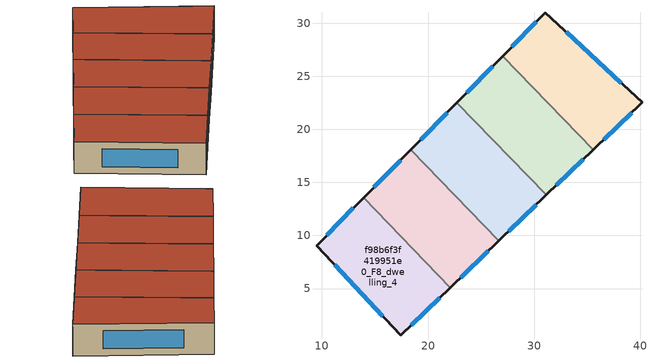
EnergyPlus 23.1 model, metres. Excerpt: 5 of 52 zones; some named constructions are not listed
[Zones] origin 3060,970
f98b6f3f419951e0_F8_dwelling_0
 floor to f98b6f3f419951e0_F7_dwelling_0 (EU_floor_Construction): 40.16,22.53 35.56,18.09 27.04,26.9 31.06,31 z24
 wall outside (EU_wall_Construction): 35.56,18.09 40.16,22.53 31.06,31 27.04,26.9 z24:27
 wall to f98b6f3f419951e0_F8_dwelling_1 (EU_wall_Construction): 27.04,26.9 35.56,18.09 z24:27
 window (EU_Window_Construction): 30.2,30.12 27.9,27.78 / 38.21,24.35 33.01,29.19 / 36.54,19.04 39.17,21.58 z24.64:26.36
 roof outside (EU_roof_Construction): 40.16,22.53 31.06,31 27.04,26.9 35.56,18.09 z27
f98b6f3f419951e0_F8_dwelling_1
 floor to f98b6f3f419951e0_F7_dwelling_1 (EU_floor_Construction): 27.04,26.9 35.56,18.09 31.13,13.81 22.72,22.51 z24
 wall outside (EU_wall_Construction): 31.13,13.81 35.56,18.09 / 27.04,26.9 22.72,22.51 z24:27
 wall to f98b6f3f419951e0_F8_dwelling_2 (EU_wall_Construction): 22.72,22.51 31.13,13.81 z24:27
 window (EU_Window_Construction): 32.08,14.73 34.61,17.17 / 26.11,25.96 23.65,23.45 z24.64:26.36
 roof outside (EU_roof_Construction): 35.56,18.09 27.04,26.9 22.72,22.51 31.13,13.81 z27
f98b6f3f419951e0_F8_dwelling_2
 floor to f98b6f3f419951e0_F7_dwelling_2 (EU_floor_Construction): 22.72,22.51 31.13,13.81 26.65,9.48 18.35,18.07 z24
 wall outside (EU_wall_Construction): 26.65,9.48 31.13,13.81 / 22.72,22.51 18.35,18.07 z24:27
 wall to f98b6f3f419951e0_F8_dwelling_3 (EU_wall_Construction): 18.36,18.07 26.65,9.48 z24:27
 window (EU_Window_Construction): 27.61,10.41 30.17,12.88 / 21.79,21.56 19.29,19.02 z24.64:26.36
 roof outside (EU_roof_Construction): 31.13,13.81 22.72,22.51 18.35,18.07 26.65,9.48 z27
f98b6f3f419951e0_F8_dwelling_3
 floor to f98b6f3f419951e0_F7_dwelling_3 (EU_floor_Construction): 18.35,18.07 26.65,9.48 22.1,5.09 13.92,13.56 z24
 wall outside (EU_wall_Construction): 22.1,5.09 26.65,9.48 / 18.35,18.07 13.92,13.56 z24:27
 wall to f98b6f3f419951e0_F8_dwelling_4 (EU_wall_Construction): 13.93,13.56 22.1,5.09 z24:27
 window (EU_Window_Construction): 23.08,6.03 25.68,8.54 / 17.41,17.1 14.87,14.52 z24.64:26.36
 roof outside (EU_roof_Construction): 26.65,9.48 18.35,18.07 13.92,13.56 22.1,5.09 z27
f98b6f3f419951e0_F8_dwelling_4
 floor to f98b6f3f419951e0_F7_dwelling_4 (EU_floor_Construction): 13.92,13.56 22.1,5.09 17.44,0.58 9.49,9.04 z24
 wall outside (EU_wall_Construction): 13.92,13.56 9.49,9.04 17.44,0.58 22.1,5.09 z24:27
 window (EU_Window_Construction): 18.44,1.54 21.1,4.12 / 11.19,7.23 15.73,2.39 / 12.98,12.59 10.44,10.01 z24.64:26.36
 roof outside (EU_roof_Construction): 22.1,5.09 13.92,13.56 9.49,9.04 17.44,0.58 z27
[SCHEDULE:FILE] Column Number=1; Rows to Skip at Top=0; Number of Hours of Data=8760; Column Separator=Comma; Interpolate to Timestep=No; Minutes per Item=60; Adjust Schedule for Daylight Savings=Yes
Name | File
EU_Step8_GainSchedule_f98b6f3f419951e0_F2_dwelling_1_f000 | ../../schedules/f98b6f3f419951e0/f98b6f3f419951e0_F2_dwelling_1_f000_gain.csv
EU_Step8_GainSchedule_f98b6f3f419951e0_F2_dwelling_2_f000 | ../../schedules/f98b6f3f419951e0/f98b6f3f419951e0_F2_dwelling_2_f000_gain.csv
EU_Step8_GainSchedule_f98b6f3f419951e0_F2_dwelling_3_f000 | ../../schedules/f98b6f3f419951e0/f98b6f3f419951e0_F2_dwelling_3_f000_gain.csv
EU_Step8_GainSchedule_f98b6f3f419951e0_F2_dwelling_4_f000 | ../../schedules/f98b6f3f419951e0/f98b6f3f419951e0_F2_dwelling_4_f000_gain.csv
EU_Step8_GainSchedule_f98b6f3f419951e0_F2_dwelling_5_f000 | ../../schedules/f98b6f3f419951e0/f98b6f3f419951e0_F2_dwelling_5_f000_gain.csv
EU_Step8_GainSchedule_f98b6f3f419951e0_F3_dwelling_0_f000 | ../../schedules/f98b6f3f419951e0/f98b6f3f419951e0_F3_dwelling_0_f000_gain.csv
EU_Step8_GainSchedule_f98b6f3f419951e0_F3_dwelling_1_f000 | ../../schedules/f98b6f3f419951e0/f98b6f3f419951e0_F3_dwelling_1_f000_gain.csv
EU_Step8_GainSchedule_f98b6f3f419951e0_F3_dwelling_2_f000 | ../../schedules/f98b6f3f419951e0/f98b6f3f419951e0_F3_dwelling_2_f000_gain.csv
EU_Step8_GainSchedule_f98b6f3f419951e0_F3_dwelling_3_f000 | ../../schedules/f98b6f3f419951e0/f98b6f3f419951e0_F3_dwelling_3_f000_gain.csv
EU_Step8_GainSchedule_f98b6f3f419951e0_F3_dwelling_4_f000 | ../../schedules/f98b6f3f419951e0/f98b6f3f419951e0_F3_dwelling_4_f000_gain.csv
EU_Step8_GainSchedule_f98b6f3f419951e0_F3_dwelling_5_f000 | ../../schedules/f98b6f3f419951e0/f98b6f3f419951e0_F3_dwelling_5_f000_gain.csv
EU_Step8_GainSchedule_f98b6f3f419951e0_F4_dwelling_0_f000 | ../../schedules/f98b6f3f419951e0/f98b6f3f419951e0_F4_dwelling_0_f000_gain.csv
EU_Step8_GainSchedule_f98b6f3f419951e0_F4_dwelling_1_f000 | ../../schedules/f98b6f3f419951e0/f98b6f3f419951e0_F4_dwelling_1_f000_gain.csv
EU_Step8_GainSchedule_f98b6f3f419951e0_F4_dwelling_2_f000 | ../../schedules/f98b6f3f419951e0/f98b6f3f419951e0_F4_dwelling_2_f000_gain.csv
EU_Step8_GainSchedule_f98b6f3f419951e0_F4_dwelling_3_f000 | ../../schedules/f98b6f3f419951e0/f98b6f3f419951e0_F4_dwelling_3_f000_gain.csv
EU_Step8_GainSchedule_f98b6f3f419951e0_F4_dwelling_4_f000 | ../../schedules/f98b6f3f419951e0/f98b6f3f419951e0_F4_dwelling_4_f000_gain.csv
EU_Step8_GainSchedule_f98b6f3f419951e0_F4_dwelling_5_f000 | ../../schedules/f98b6f3f419951e0/f98b6f3f419951e0_F4_dwelling_5_f000_gain.csv
EU_Step8_GainSchedule_f98b6f3f419951e0_F5_dwelling_0_f000 | ../../schedules/f98b6f3f419951e0/f98b6f3f419951e0_F5_dwelling_0_f000_gain.csv
EU_Step8_GainSchedule_f98b6f3f419951e0_F5_dwelling_1_f000 | ../../schedules/f98b6f3f419951e0/f98b6f3f419951e0_F5_dwelling_1_f000_gain.csv
EU_Step8_GainSchedule_f98b6f3f419951e0_F5_dwelling_2_f000 | ../../schedules/f98b6f3f419951e0/f98b6f3f419951e0_F5_dwelling_2_f000_gain.csv
EU_Step8_GainSchedule_f98b6f3f419951e0_F5_dwelling_3_f000 | ../../schedules/f98b6f3f419951e0/f98b6f3f419951e0_F5_dwelling_3_f000_gain.csv
EU_Step8_GainSchedule_f98b6f3f419951e0_F5_dwelling_4_f000 | ../../schedules/f98b6f3f419951e0/f98b6f3f419951e0_F5_dwelling_4_f000_gain.csv
EU_Step8_GainSchedule_f98b6f3f419951e0_F5_dwelling_5_f000 | ../../schedules/f98b6f3f419951e0/f98b6f3f419951e0_F5_dwelling_5_f000_gain.csv
